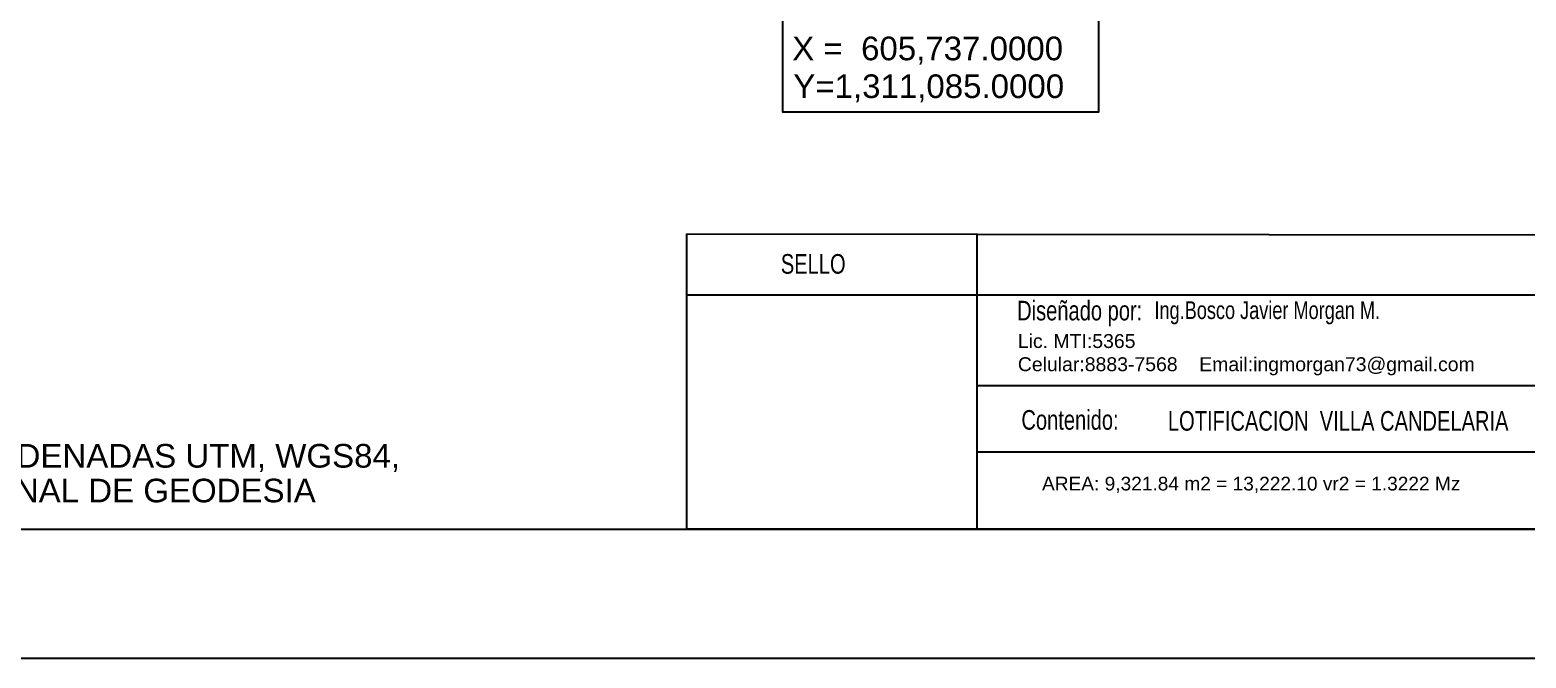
# Model space of a CAD drawing. Header units: millimetres. Extents: x 603733 to 1211550, y 1310999 to 2622648.
# Drawn here: x 604883.9 to 605057.9, y 1310999.4 to 1311072.5 of the extents above; entities that cross this region are included whole.
import ezdxf
from ezdxf.enums import TextEntityAlignment as Align

# ---------------------------------------------------------------- set-up
doc = ezdxf.new("R2010")
doc.units = ezdxf.units.MM
for name, color, linetype in [('CAJETIN', 5, 'Continuous'), ('COTAS', 3, 'Continuous'), ('CVL_CUADCON_TX', 2, 'Continuous'), ('FRAME 025', 7, 'Continuous'), ('PAREDES', 8, 'Continuous')]:
    doc.layers.add(name, color=color, linetype=linetype)
doc.layers.add('FRAME 070', color=7, linetype='Continuous', lineweight=70)
doc.styles.add('PI', font='arial.ttf', dxfattribs={"height": 0.4})
doc.styles.add('PUNTOS PI', font='arial.ttf', dxfattribs={"height": 2.75})
doc.styles.add('TSN - Swis721 LtCn BT', font='swisscl.ttf')

msp = doc.modelspace()

# ---------------------------------------------------------------- linework, layer by layer
at = {"color": 0, "lineweight": -2}
msp.add_line((605117.076, 1311031.052), (604994.058, 1311031.052), dxfattribs=at)
msp.add_lwpolyline([(604785.969, 1310999.381), (605205.069, 1310999.381), (605205.069, 1311323.231), (604785.969, 1311323.231)], close=True)
at = {"layer": 'CAJETIN'}
msp.add_line((604800.969, 1311014.381), (605190.069, 1311014.381), dxfattribs=at)
at = {"layer": 'COTAS'}
msp.add_lwpolyline([(604971.449, 1311077.128), (605008.159, 1311077.128), (605008.159, 1311062.913), (604971.449, 1311062.913)], close=True, dxfattribs=at)
at = {"layer": 'FRAME 025', "color": 0, "lineweight": -2}
for p, q in [((604960.281, 1311048.734), (605190.012, 1311048.501)), ((604960.281, 1311014.429), (604960.281, 1311048.734)), ((604994.058, 1311014.429), (604994.058, 1311048.734))]:
    msp.add_line(p, q, dxfattribs=at)
at = {"layer": 'FRAME 070', "color": 0, "lineweight": 25}
for p, q in [((604960.281, 1311041.642), (605117.076, 1311041.642)), ((604994.058, 1311023.396), (605117.076, 1311023.396))]:
    msp.add_line(p, q, dxfattribs=at)
at = {"layer": 'PAREDES', "color": 0}
msp.add_line((604960.303, 1311014.46), (605190.069, 1311014.381), dxfattribs=at)

# ---------------------------------------------------------------- texts
at = {"style": 'PI'}
for s, height, p in [('CUADRO DE DERROTERO CON COORDENADAS UTM, WGS84,', 2.75, (604811.455, 1311021.545)), ('Z-16 NO VINCULADA  A LA RED NACIONAL DE GEODESIA', 2.75, (604811.455, 1311017.505)), ('AREA: 9,321.84 m2 = 13,222.10 vr2 = 1.3222 Mz', 1.5908, (605001.598, 1311018.888))]:
    msp.add_text(s, height=height, dxfattribs=at).set_placement(p)
at = {"layer": 'CVL_CUADCON_TX', "color": 251, "true_color": 0x636466, "style": 'PUNTOS PI'}
for s, p in [('X =  605,737.0000', (604972.543, 1311068.947)), ('Y=1,311,085.0000', (604972.665, 1311064.553))]:
    msp.add_text(s, height=2.75, dxfattribs=at).set_placement(p)
at = {"layer": 'CVL_CUADCON_TX', "color": 0, "insert": (604998.786, 1311039.778), "char_height": 1.6173, "width": 55.54266, "attachment_point": 1, "style": 'PUNTOS PI'}
msp.add_mtext('\\PLic. MTI:5365             \\PCelular:8883-7568    Email:ingmorgan73@gmail.com', dxfattribs=at)
at = {"layer": 'FRAME 025', "color": 0, "style": 'TSN - Swis721 LtCn BT'}
for s, height, p in [('SELLO', 2.2807, (604971.214, 1311045.253)), ('Diseñado por:', 2.28068, (604998.704, 1311039.818)), ('Ing.Bosco Javier Morgan M.', 2.05644, (605014.681, 1311039.868)), ('Contenido:', 2.2807, (604999.201, 1311027.1)), ('LOTIFICACION  VILLA CANDELARIA', 2.28068, (605016.242, 1311026.985))]:
    msp.add_text(s, height=height, dxfattribs=at).set_placement(p, align=Align.MIDDLE_LEFT)

doc.saveas('drawing.dxf')
